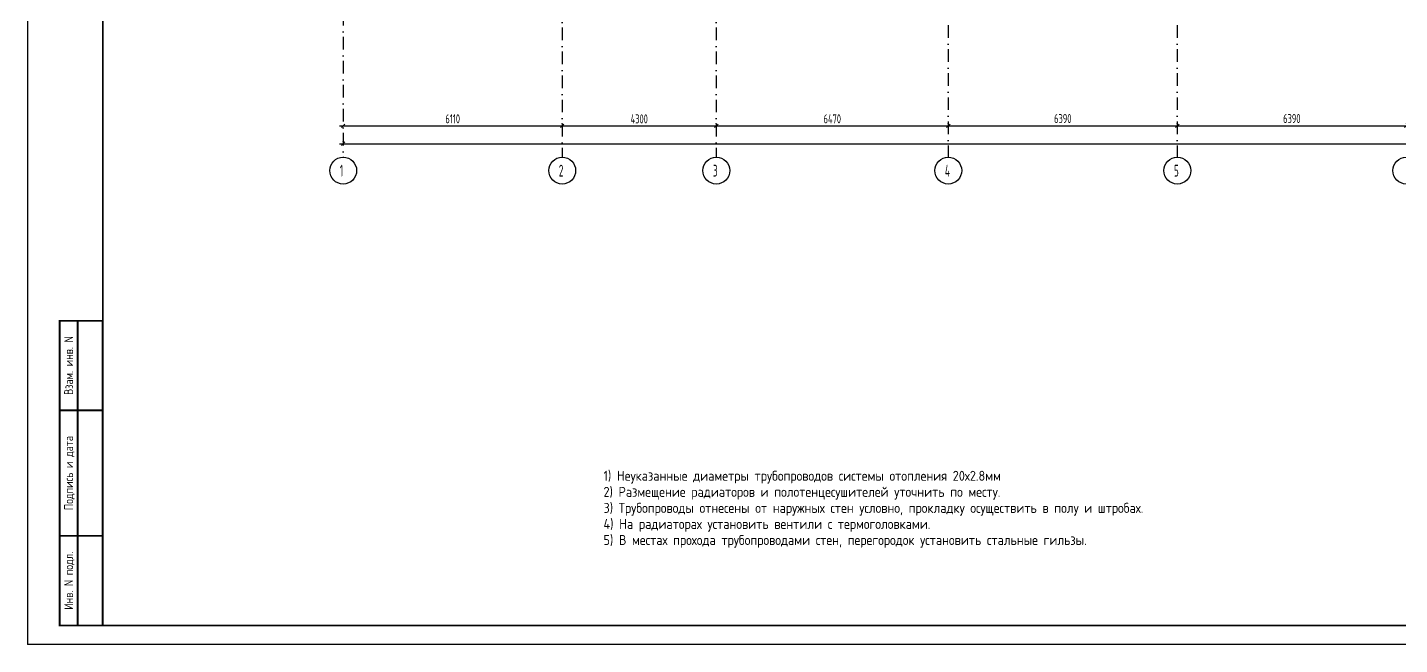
# Model space of a CAD drawing. Extents: x -1560602 to 321118, y -2308202 to -430103.
# Drawn here: x -1560602 to -1522324, y -2226596 to -2209384 of the extents above; entities that cross this region are included whole.
import ezdxf
from ezdxf.enums import TextEntityAlignment as Align

# ---------------------------------------------------------------- set-up
doc = ezdxf.new("R2010")
doc.units = 0
doc.header["$MEASUREMENT"] = 0
doc.header["$PDSIZE"] = -5
doc.linetypes.add('Dot & Dashed', pattern=[670.277762, 352.777767, -176.388884, 0, -141.111112])
doc.linetypes.add('Штрихпунктирная', pattern=[0.670278, 0.352778, -0.176389, 0, -0.141111])
doc.layers.get('0').update_dxf_attribs({"color": 255, "linetype": 'CONTINUOUS'})
doc.layers.get('Defpoints').update_dxf_attribs({"linetype": 'CONTINUOUS'})
for name, color, linetype in [('ALL', 255, 'CONTINUOUS'), ('Оси', 253, 'Dot & Dashed'), ('РАЗМЕРЫ', 255, 'CONTINUOUS')]:
    doc.layers.add(name, color=color, linetype=linetype)
doc.styles.add('GOST 2.304', font='CS_Gost2304.shx', dxfattribs={"width": 0.7})
doc.styles.get("Standard").update_dxf_attribs({"font": 'spds.shx', "width": 0.7, "height": 250})
doc.styles.add('СГЕНЕРИР_СТИЛЬ_1', font='')
doc.styles.get('СГЕНЕРИР_СТИЛЬ_1').set_extended_font_data('GOST_type_A')
doc.dimstyles.new('SPDS', dxfattribs={"dimscale": 100, "dimtxt": 2.5, "dimasz": 1, "dimexe": 0.75, "dimexo": 0.625, "dimtad": 1, "dimdec": 0, "dimtxsty": 'GOST 2.304', "dimblk": 'OBLIQUE', "dimcen": 2.5, "dimdle": 1, "dimadec": 0, "dimazin": 2, "dimtfac": 0.75, "dimtdec": 0, "dimtmove": 0, "dimatfit": 0, "dimfxl": 1, "dimtolj": 1, "dimarcsym": 1})

# ---------------------------------------------------------------- blocks, each defined once
blk = doc.blocks.new('ARROWHEAD_6')
at = {"color": 0, "linetype": 'Continuous', "lineweight": 0}
for p, q in [((0, 0), (-1, 0)), ((-0.5, -0.5), (0.5, 0.5))]:
    blk.add_line(p, q, dxfattribs=at)
blk = doc.blocks.new('_Oblique')
at = {"color": 0, "linetype": 'ByBlock', "lineweight": -2}
blk.add_line((-0.5, -0.5), (0.5, 0.5), dxfattribs=at)
blk = doc.blocks.new('*D280')
at = {"layer": 'Defpoints', "color": 0, "transparency": 16777216}
for p in [(-1551794, -2212127), (-1545684, -2212127), (-1545684, -2212127)]:
    blk.add_point(p, dxfattribs=at)
at = {"layer": 'РАЗМЕРЫ', "color": 0, "lineweight": -2, "transparency": 16777216}
for p, q in [((-1545684, -2212064), (-1545684, -2212052)), ((-1551894, -2212127), (-1545584, -2212127)), ((-1551794, -2212189), (-1551794, -2212202))]:
    blk.add_line(p, q, dxfattribs=at)
at = {"layer": 'РАЗМЕРЫ', "color": 0, "lineweight": -2, "transparency": 16777216, "xscale": 100, "yscale": 100, "zscale": 100, "rotation": 180}
blk.add_blockref('_Oblique', (-1551794, -2212127), dxfattribs=at)
at = {"layer": 'РАЗМЕРЫ', "color": 0, "lineweight": -2, "transparency": 16777216, "xscale": 100, "yscale": 100, "zscale": 100}
blk.add_blockref('_Oblique', (-1545684, -2212127), dxfattribs=at)
at = {"layer": 'РАЗМЕРЫ', "color": 0, "transparency": 16777216, "insert": (-1548739, -2211932), "char_height": 250, "attachment_point": 5}
blk.add_mtext('\\A1;6110', dxfattribs=at)
blk = doc.blocks.new('*D281')
at = {"layer": 'Defpoints', "color": 0, "transparency": 16777216}
for p in [(-1545684, -2212127), (-1541384, -2212127), (-1541384, -2212127)]:
    blk.add_point(p, dxfattribs=at)
at = {"layer": 'РАЗМЕРЫ', "color": 0, "lineweight": -2, "transparency": 16777216}
for p, q in [((-1545684, -2212064), (-1545684, -2212052)), ((-1545784, -2212127), (-1541284, -2212127)), ((-1541384, -2212189), (-1541384, -2212202))]:
    blk.add_line(p, q, dxfattribs=at)
at = {"layer": 'РАЗМЕРЫ', "color": 0, "lineweight": -2, "transparency": 16777216, "xscale": 100, "yscale": 100, "zscale": 100, "rotation": 180}
blk.add_blockref('_Oblique', (-1545684, -2212127), dxfattribs=at)
at = {"layer": 'РАЗМЕРЫ', "color": 0, "lineweight": -2, "transparency": 16777216, "xscale": 100, "yscale": 100, "zscale": 100}
blk.add_blockref('_Oblique', (-1541384, -2212127), dxfattribs=at)
at = {"layer": 'РАЗМЕРЫ', "color": 0, "transparency": 16777216, "insert": (-1543534, -2211934), "char_height": 250, "attachment_point": 5}
blk.add_mtext('\\A1;4300', dxfattribs=at)
blk = doc.blocks.new('*D282')
at = {"layer": 'Defpoints', "color": 0, "transparency": 16777216}
for p in [(-1541384, -2212127), (-1534914, -2212127), (-1534914, -2212127)]:
    blk.add_point(p, dxfattribs=at)
at = {"layer": 'РАЗМЕРЫ', "color": 0, "lineweight": -2, "transparency": 16777216}
for p, q in [((-1541384, -2212064), (-1541384, -2212052)), ((-1534914, -2212064), (-1534914, -2212052)), ((-1541484, -2212127), (-1534814, -2212127))]:
    blk.add_line(p, q, dxfattribs=at)
at = {"layer": 'РАЗМЕРЫ', "color": 0, "lineweight": -2, "transparency": 16777216, "xscale": 100, "yscale": 100, "zscale": 100, "rotation": 180}
blk.add_blockref('_Oblique', (-1541384, -2212127), dxfattribs=at)
at = {"layer": 'РАЗМЕРЫ', "color": 0, "lineweight": -2, "transparency": 16777216, "xscale": 100, "yscale": 100, "zscale": 100}
blk.add_blockref('_Oblique', (-1534914, -2212127), dxfattribs=at)
at = {"layer": 'РАЗМЕРЫ', "color": 0, "transparency": 16777216, "insert": (-1538149, -2211932), "char_height": 250, "attachment_point": 5}
blk.add_mtext('\\A1;6470', dxfattribs=at)
blk = doc.blocks.new('*D283')
at = {"layer": 'Defpoints', "color": 0, "transparency": 16777216}
for p in [(-1534914, -2212127), (-1528524, -2212127), (-1528524, -2212127)]:
    blk.add_point(p, dxfattribs=at)
at = {"layer": 'РАЗМЕРЫ', "color": 0, "lineweight": -2, "transparency": 16777216}
for p, q in [((-1534914, -2212064), (-1534914, -2212052)), ((-1535014, -2212127), (-1528424, -2212127)), ((-1528524, -2212189), (-1528524, -2212202))]:
    blk.add_line(p, q, dxfattribs=at)
at = {"layer": 'РАЗМЕРЫ', "color": 0, "lineweight": -2, "transparency": 16777216, "xscale": 100, "yscale": 100, "zscale": 100, "rotation": 180}
blk.add_blockref('_Oblique', (-1534914, -2212127), dxfattribs=at)
at = {"layer": 'РАЗМЕРЫ', "color": 0, "lineweight": -2, "transparency": 16777216, "xscale": 100, "yscale": 100, "zscale": 100}
blk.add_blockref('_Oblique', (-1528524, -2212127), dxfattribs=at)
at = {"layer": 'РАЗМЕРЫ', "color": 0, "transparency": 16777216, "insert": (-1531719, -2211925), "char_height": 250, "attachment_point": 5}
blk.add_mtext('\\A1;6390', dxfattribs=at)
blk = doc.blocks.new('*D284')
at = {"layer": 'Defpoints', "color": 0, "transparency": 16777216}
for p in [(-1528524, -2212127), (-1522134, -2212127), (-1522134, -2212127)]:
    blk.add_point(p, dxfattribs=at)
at = {"layer": 'РАЗМЕРЫ', "color": 0, "lineweight": -2, "transparency": 16777216}
for p, q in [((-1528524, -2212064), (-1528524, -2212052)), ((-1522134, -2212064), (-1522134, -2212052)), ((-1528624, -2212127), (-1522034, -2212127))]:
    blk.add_line(p, q, dxfattribs=at)
at = {"layer": 'РАЗМЕРЫ', "color": 0, "lineweight": -2, "transparency": 16777216, "xscale": 100, "yscale": 100, "zscale": 100, "rotation": 180}
blk.add_blockref('_Oblique', (-1528524, -2212127), dxfattribs=at)
at = {"layer": 'РАЗМЕРЫ', "color": 0, "lineweight": -2, "transparency": 16777216, "xscale": 100, "yscale": 100, "zscale": 100}
blk.add_blockref('_Oblique', (-1522134, -2212127), dxfattribs=at)
at = {"layer": 'РАЗМЕРЫ', "color": 0, "transparency": 16777216, "insert": (-1525329, -2211925), "char_height": 250, "attachment_point": 5}
blk.add_mtext('\\A1;6390', dxfattribs=at)
blk = doc.blocks.new('*D298')
at = {"layer": 'Defpoints', "color": 0, "transparency": 16777216}
for p in [(-1551794, -2212626), (-1483544, -2212626), (-1483544, -2212626)]:
    blk.add_point(p, dxfattribs=at)
at = {"layer": 'РАЗМЕРЫ', "color": 0, "lineweight": -2, "transparency": 16777216}
for p, q in [((-1551894, -2212626), (-1483444, -2212626)), ((-1551794, -2212564), (-1551794, -2212551)), ((-1483544, -2212564), (-1483544, -2212551))]:
    blk.add_line(p, q, dxfattribs=at)
at = {"layer": 'РАЗМЕРЫ', "color": 0, "lineweight": -2, "transparency": 16777216, "xscale": 100, "yscale": 100, "zscale": 100, "rotation": 180}
blk.add_blockref('_Oblique', (-1551794, -2212626), dxfattribs=at)
at = {"layer": 'РАЗМЕРЫ', "color": 0, "lineweight": -2, "transparency": 16777216, "xscale": 100, "yscale": 100, "zscale": 100}
blk.add_blockref('_Oblique', (-1483544, -2212626), dxfattribs=at)
at = {"layer": 'РАЗМЕРЫ', "color": 0, "transparency": 16777216, "insert": (-1517669, -2212424), "char_height": 250, "attachment_point": 5}
blk.add_mtext('\\A1;68250', dxfattribs=at)

msp = doc.modelspace()

# ---------------------------------------------------------------- linework, layer by layer
at = {"color": 0, "lineweight": 35, "ltscale": 100}
for p, q in [((-1558501.6, -2226064.3), (-1558501.6, -2153437.3)), ((-1477001.6, -2226064.3), (-1558501.6, -2226064.3))]:
    msp.add_line(p, q, dxfattribs=at)
at = {"layer": 'ALL', "color": 0, "const_width": 50}
msp.add_lwpolyline([(-1558501.6, -2217564.6), (-1559702.3, -2217564.6), (-1559702.3, -2226064.3), (-1558501.6, -2226064.3)], close=True, dxfattribs=at)
for points in [[(-1559202, -2217564.6), (-1559201.7, -2226064.3)], [(-1558501.6, -2220064.6), (-1559702.3, -2220064.6)], [(-1558501.7, -2223564.6), (-1559702.3, -2223564.6)]]:
    msp.add_lwpolyline(points, dxfattribs=at)
at = {"layer": 'Defpoints', "color": 0, "linetype": 'Continuous', "ltscale": 100}
for p in [(-1560601.6, -2152937.3), (-1476440.2, -2226595.6)]:
    msp.add_line(p, (-1560601.6, -2226595.6), dxfattribs=at)
at = {"layer": 'Оси', "color": 0, "linetype": 'Штрихпунктирная', "lineweight": -3, "ltscale": 1000}
for p, q in [((-1545683.7, -2189946.2), (-1545683.7, -2213001.2)), ((-1541383.7, -2189946.2), (-1541383.7, -2213001.2)), ((-1551793.7, -2194226.2), (-1551793.7, -2213001.2)), ((-1534913.7, -2202618.6), (-1534913.7, -2213001.2)), ((-1528523.7, -2202618.6), (-1528523.7, -2213001.2))]:
    msp.add_line(p, q, dxfattribs=at)
at = {"layer": 'Оси', "color": 0, "linetype": 'Continuous'}
for p, q in [((-1551793.6, -2212126.7), (-1545683.9, -2212126.7)), ((-1545683.6, -2212126.7), (-1541383.9, -2212126.7)), ((-1541383.6, -2212126.7), (-1534913.9, -2212126.7)), ((-1534913.6, -2212126.7), (-1528523.9, -2212126.7)), ((-1528523.6, -2212126.7), (-1522133.9, -2212126.7)), ((-1551793.6, -2212626.2), (-1483543.9, -2212626.2))]:
    msp.add_line(p, q, dxfattribs=at)
at = {"layer": 'Оси', "color": 0, "linetype": 'Continuous', "ltscale": 100}
for centre in [(-1551793.7, -2213376.2), (-1545683.7, -2213376.2), (-1541383.7, -2213376.2), (-1534913.7, -2213376.2), (-1528523.7, -2213376.2), (-1522133.7, -2213376.2)]:
    msp.add_circle(centre, 375, dxfattribs=at)

# ---------------------------------------------------------------- block references
at = {"layer": 'Оси', "color": 0, "xscale": 0.1425, "yscale": 0.1425, "zscale": 0.1425, "rotation": 180}
for p in [(-1551793.7, -2212126.7), (-1545683.7, -2212126.7), (-1534913.7, -2212126.7), (-1528523.7, -2212126.7)]:
    msp.add_blockref('ARROWHEAD_6', p, dxfattribs=at)
at = {"layer": 'Оси', "color": 0, "xscale": 0.1425, "yscale": 0.1425, "zscale": 0.1425}
for p in [(-1545683.7, -2212126.7), (-1534913.7, -2212126.7), (-1528523.7, -2212126.7)]:
    msp.add_blockref('ARROWHEAD_6', p, dxfattribs=at)

# ---------------------------------------------------------------- texts
at = {"color": 0, "lineweight": -3, "insert": (-1544531.3, -2221749.4), "char_height": 279.329, "width": 25418.482, "attachment_point": 1, "line_spacing_factor": 0.961203}
msp.add_mtext('{\\W1.1;1) Неуказанные диаметры трубопроводов системы отопления 20х2.8мм\\P2) Размещение радиаторов и полотенцесушителей уточнить по месту.\\P3) Трубопроводы отнесены от наружных стен условно, прокладку осуществить в полу и штробах.\\P4) На радиаторах установить вентили с термоголовками.\\P5) В местах прохода трубопроводами стен, перегородок установить стальные гильзы.}', dxfattribs=at)
at = {"layer": 'ALL', "color": 0}
for s, p in [('Взам. инв. N', (-1559452, -2218814.6)), ('Подпись и дата', (-1559452, -2221814.6)), ('Инв. N подл.', (-1559452, -2224814.5))]:
    msp.add_text(s, height=250, rotation=90, dxfattribs=at).set_placement(p, align=Align.MIDDLE_CENTER)
at = {"layer": 'Оси', "color": 0, "linetype": 'Continuous', "width": 0.7}
for s, p in [('1', (-1551887.4, -2213543.6)), ('2', (-1545777.4, -2213543.6)), ('3', (-1541477.4, -2213543.6)), ('4', (-1535007.4, -2213543.6)), ('5', (-1528617.4, -2213543.6))]:
    msp.add_text(s, height=330, dxfattribs=at).set_placement(p)
at = {"layer": 'Оси', "color": 0, "ltscale": 100, "char_height": 0.23, "attachment_point": 5, "style": 'СГЕНЕРИР_СТИЛЬ_1'}
for s, insert in [('\\A1;6110000', (-1548738.7, -2212126.5)), ('\\A1;4300000', (-1543533.7, -2212126.5)), ('\\A1;6470000', (-1538148.7, -2212126.5)), ('\\A1;6390000', (-1531718.7, -2212126.5)), ('\\A1;6390000', (-1525328.7, -2212126.5))]:
    msp.add_mtext(s, dxfattribs=dict(at, insert=insert))

# ---------------------------------------------------------------- dimensions: what is measured, and where the dimension line sits
at = {"layer": 'РАЗМЕРЫ', "color": 0}
for base, p1, p2, picture, middle in [((-1545683.7, -2212126.7), (-1551793.7, -2212126.5), (-1545683.7, -2212126.7), '*D280', (-1548738.7, -2211932)), ((-1541383.7, -2212126.7), (-1545683.7, -2212126.7), (-1541383.7, -2212126.7), '*D281', (-1543533.7, -2211934)), ((-1534913.7, -2212126.7), (-1541383.7, -2212126.7), (-1534913.7, -2212126.7), '*D282', (-1538148.7, -2211932)), ((-1528523.7, -2212126.7), (-1534913.7, -2212126.7), (-1528523.7, -2212126.5), '*D283', (-1531718.7, -2211924.7)), ((-1522133.7, -2212126.7), (-1528523.7, -2212126.7), (-1522133.7, -2212126.7), '*D284', (-1525328.7, -2211924.7)), ((-1483543.9, -2212626.2), (-1551793.7, -2212626.2), (-1483543.9, -2212626.2), '*D298', (-1517668.8, -2212423.8))]:
    dim = msp.add_linear_dim(base=base, p1=p1, p2=p2, dimstyle='SPDS', override={"dimscale": 100, "dimlfac": 1, "dimtxsty": 'STANDARD', "dimtolj": 1}, dxfattribs=at)
    dim.commit()
    dim.dimension.update_dxf_attribs({"geometry": picture, "text_midpoint": middle})

doc.saveas('drawing.dxf')
